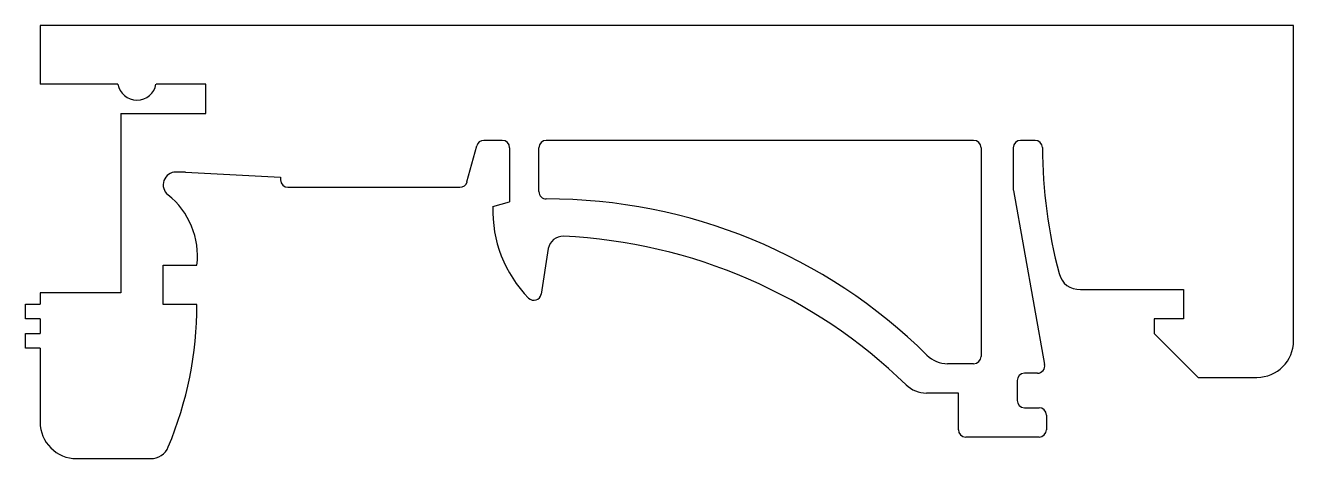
# Model space of a CAD drawing. Extents: x -21.9 to 21.4, y -14.8 to 0.
import ezdxf

# ---------------------------------------------------------------- set-up
doc = ezdxf.new("R2010")
doc.units = 0
doc.header["$MEASUREMENT"] = 0
doc.layers.get('0').update_dxf_attribs({"linetype": 'CONTINUOUS'})

msp = doc.modelspace()

# ---------------------------------------------------------------- linework, layer by layer
at = {"linetype": 'ByBlock'}
for p, q in [((-21.35, 0), (-21.35, -2)), ((21.35, 0), (-21.35, 0)), ((21.35, -10.75), (21.35, 0)), ((-18.695, -2), (-21.35, -2)), ((-15.7, -2), (-17.4, -2)), ((-15.7, -3), (-15.7, -2)), ((-18.6, -3), (-15.7, -3)), ((-16.4, -5), (-16.72, -5)), ((-18.6, -9.12), (-21.35, -9.12)), ((-21.35, -9.12), (-21.35, -9.5)), ((-21.35, -10), (-21.35, -10.5)), ((-21.35, -11), (-21.35, -13.52))]:
    msp.add_line(p, q, dxfattribs=at)
for p, q in [((-18.6, -3), (-18.6, -9.12)), ((-6.807, -5.335), (-6.477, -4.105)), ((-5.606, -3.92), (-6.236, -3.92)), ((-5.356, -4.17), (-5.356, -6.013)), ((-4.356, -5.668), (-4.356, -4.17)), ((10.451, -3.92), (-4.106, -3.92)), ((10.701, -4.17), (10.701, -11.283)), ((11.801, -4.17), (11.801, -5.584)), ((12.544, -3.92), (12.051, -3.92)), ((-16.4, -5), (-13.156, -5.17)), ((-13.156, -5.17), (-13.156, -5.27)), ((-12.906, -5.52), (-7.048, -5.52)), ((-5.925, -6.17), (-5.356, -6.013)), ((11.805, -5.629), (12.869, -11.557)), ((-4.037, -7.61), (-4.284, -9.16)), ((-17.157, -9.52), (-17.157, -8.17)), ((-17.157, -8.17), (-16.006, -8.17)), ((14.088, -9), (17.6, -9)), ((17.6, -9), (17.6, -10)), ((-16.006, -9.52), (-17.157, -9.52)), ((17.6, -10), (16.6, -10)), ((16.6, -10), (16.6, -10.5)), ((16.6, -10.5), (18.1, -12)), ((10.451, -11.533), (9.564, -11.533)), ((12.624, -11.857), (12.181, -11.857)), ((18.1, -12), (20.1, -12)), ((11.931, -12.107), (11.931, -12.783)), ((9.931, -12.533), (8.844, -12.533)), ((9.931, -13.783), (9.931, -12.533)), ((12.181, -13.033), (12.681, -13.033)), ((12.931, -13.283), (12.931, -13.783)), ((12.681, -14.033), (10.181, -14.033)), ((-20.1, -14.77), (-17.581, -14.77))]:
    msp.add_line(p, q)
for points in [[(-21.35, -10), (-21.85, -10), (-21.85, -9.5), (-21.35, -9.5)], [(-21.35, -11), (-21.85, -11), (-21.85, -10.5), (-21.35, -10.5)]]:
    msp.add_lwpolyline(points, dxfattribs=at)
for centre, radius, start, end in [((-18.048, -1.894), 0.656, 189.3302, 350.6698), ((-16.72, -5.436), 0.436, 90, 231.5802), ((20.1, -10.75), 1.25, 270, 0), ((-20.1, -13.52), 1.25, 180, 270)]:
    msp.add_arc(centre, radius, start, end, dxfattribs=at)
for centre, radius, start, end in [((-6.236, -4.17), 0.25, 90, 165), ((-5.606, -4.17), 0.25, 0, 90), ((-4.106, -4.17), 0.25, 90, 180), ((10.451, -4.17), 0.25, 0, 90), ((12.051, -4.17), 0.25, 90, 180), ((12.544, -4.17), 0.25, 0.2599, 90), ((29.854, -4.091), 17.061, 180.2599, 194.844), ((-12.906, -5.27), 0.25, 180, 270), ((-7.048, -5.27), 0.25, 270, 345), ((12.051, -5.584), 0.25, 180, 190.1734), ((-18.639, -7.855), 2.651, 353.1783, 51.5802), ((-4.106, -5.668), 0.25, 180, 270.0301), ((-4.097, -24.344), 18.426, 45.3121, 90.0301), ((-1.701, -6.327), 4.226, 177.8774, 224.6401), ((-3.543, -7.689), 0.5, 87.325, 170.9462), ((-4.356, -25.096), 17.926, 45.776, 87.325), ((14.048, -8.297), 0.704, 193.5755, 273.2807), ((-4.531, -9.121), 0.25, 224.6401, 350.9462), ((-28.565, -9.52), 12.559, 337.2772, 360), ((9.564, -10.533), 1, 225.3121, 270), ((10.451, -11.283), 0.25, 270, 0), ((12.624, -11.607), 0.25, 270, 11.635), ((12.181, -12.107), 0.25, 90, 180), ((8.844, -11.533), 1, 225.7763, 270), ((12.181, -12.783), 0.25, 180, 270), ((12.681, -13.283), 0.25, 0, 90), ((10.181, -13.783), 0.25, 180, 270), ((12.681, -13.783), 0.25, 270, 0), ((-17.581, -14.12), 0.65, 270, 337.2772)]:
    msp.add_arc(centre, radius, start, end)

doc.saveas('drawing.dxf')
